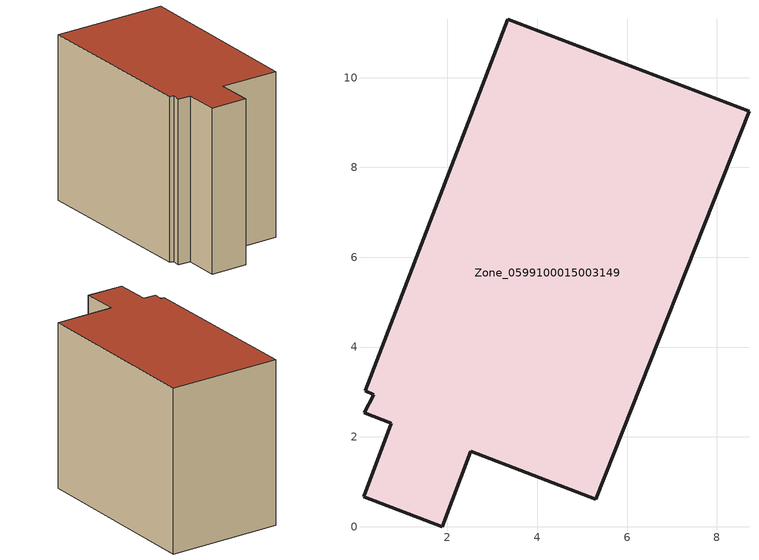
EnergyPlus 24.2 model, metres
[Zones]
Zone_0599100015003149
 floor ground (C_G): 0.13,0.67 0.75,2.3 0.14,2.54 0.35,2.94 0.17,3.03 3.34,11.3 8.72,9.25 5.3,0.62 2.52,1.68 1.88,0 z0.6
 wall outside (C_F): 0.75,2.3 0.13,0.67 1.88,0 2.52,1.68 5.3,0.62 8.72,9.25 3.34,11.3 0.17,3.03 0.35,2.94 0.14,2.54 0.75,2.3 z0.6:8.85
 roof outside (C_R): 0.17,3.03 0.35,2.94 0.14,2.54 0.75,2.3 0.13,0.67 1.88,0 2.52,1.68 5.3,0.62 8.72,9.25 3.34,11.3 z8.85
[BUILDING]
Pand.0599100015003149: North Axis=0; Terrain=City; Loads Convergence Tolerance Value=0.04; Temperature Convergence Tolerance Value=0.4; Solar Distribution=FullExterior; Maximum Number of Warmup Days=25; Minimum Number of Warmup Days=1
[Site:Location]
Rotterdam.The.Hague.AP_ZH_NLD Design_Conditions: Latitude=51.96; Longitude=4.45; Time Zone=1; Elevation=-4.5
[SITE:GROUNDTEMPERATURE:BUILDINGSURFACE]
18, 18, 18, 18, 18, 18, 18, 18, 18, 18, 18, 18
[MATERIAL] Thermal Absorptance=0.9; Solar Absorptance=0.7; Visible Absorptance=0.7
Name | Roughness | Thickness | Conductivity | Density | Specific Heat
G.TI.1965-1974 | MediumSmooth | 0.15 | 0.882353 | 540 | 1210
F.TI.1965-1974 | Rough | 0.3 | 0.697674 | 1920 | 840
R.TI.1965-1974 | MediumRough | 0.2 | 0.232558 | 1500 | 1000
[CONSTRUCTION]
C_G: G.TI.1965-1974
C_F: F.TI.1965-1974
C_R: R.TI.1965-1974
[ZONE]
Zone_0599100015003149: Type=1; Multiplier=1; Ceiling Height=Autocalculate; Volume=Autocalculate; Floor Area=autocalculate; Part of Total Floor Area=Yes
[ZONEINFILTRATION:DESIGNFLOWRATE]
Infil_Zone_0599100015003149: Zone or ZoneList or Space or SpaceList=Zone_0599100015003149; Schedule=AlwaysOn; Design Flow Rate Calculation Method=Flow/Area; Flow Rate per Floor Area=0.003; Constant Term Coefficient=1; Temperature Term Coefficient=0; Velocity Term Coefficient=0; Velocity Squared Term Coefficient=0
[HVACTEMPLATE:ZONE:IDEALLOADSAIRSYSTEM]
Zone_0599100015003149: Maximum Heating Supply Air Temperature=50; Minimum Cooling Supply Air Temperature=13; Maximum Heating Supply Air Humidity Ratio=0.0156; Minimum Cooling Supply Air Humidity Ratio=0.0077; Heating Limit=NoLimit; Cooling Limit=NoLimit; Dehumidification Control Type=ConstantSensibleHeatRatio; Cooling Sensible Heat Ratio=0.7; Dehumidification Setpoint=60; Humidification Control Type=None; Humidification Setpoint=30; Outdoor Air Method=None; Outdoor Air Flow Rate per Person=0.00944; Outdoor Air Flow Rate per Zone Floor Area=0; Outdoor Air Flow Rate per Zone=0; Demand Controlled Ventilation Type=None; Outdoor Air Economizer Type=NoEconomizer; Heat Recovery Type=None; Sensible Heat Recovery Effectiveness=0.7; Latent Heat Recovery Effectiveness=0.65
[ZONECONTROL:THERMOSTAT]
ThermostatControl_Zone_0599100015003149: Zone or ZoneList=Zone_0599100015003149; Control Type Schedule=DualSetpointControlType; Control 1=Thermostat_Zone_0599100015003149; Temperature Difference Between Cutout And Setpoint=0
[THERMOSTATSETPOINT:DUALSETPOINT]
Thermostat_Zone_0599100015003149: Heating Setpoint Temperature Schedule=HeatingSetpoint_Zone_0599100015003149; Cooling Setpoint Temperature Schedule=CoolingSetpoint_Zone_0599100015003149
[SCHEDULE:COMPACT]
HeatingSetpoint_Zone_0599100015003149: Through: 12/31, For: AllDays, Until: 24:00, 21
CoolingSetpoint_Zone_0599100015003149: Through: 12/31, For: AllDays, Until: 24:00, 24
DualSetpointControlType: Through: 12/31, For: AllDays, Until: 24:00, 4
AlwaysOn: Through: 12/31, For: AllDays, Until: 24:00, 1
